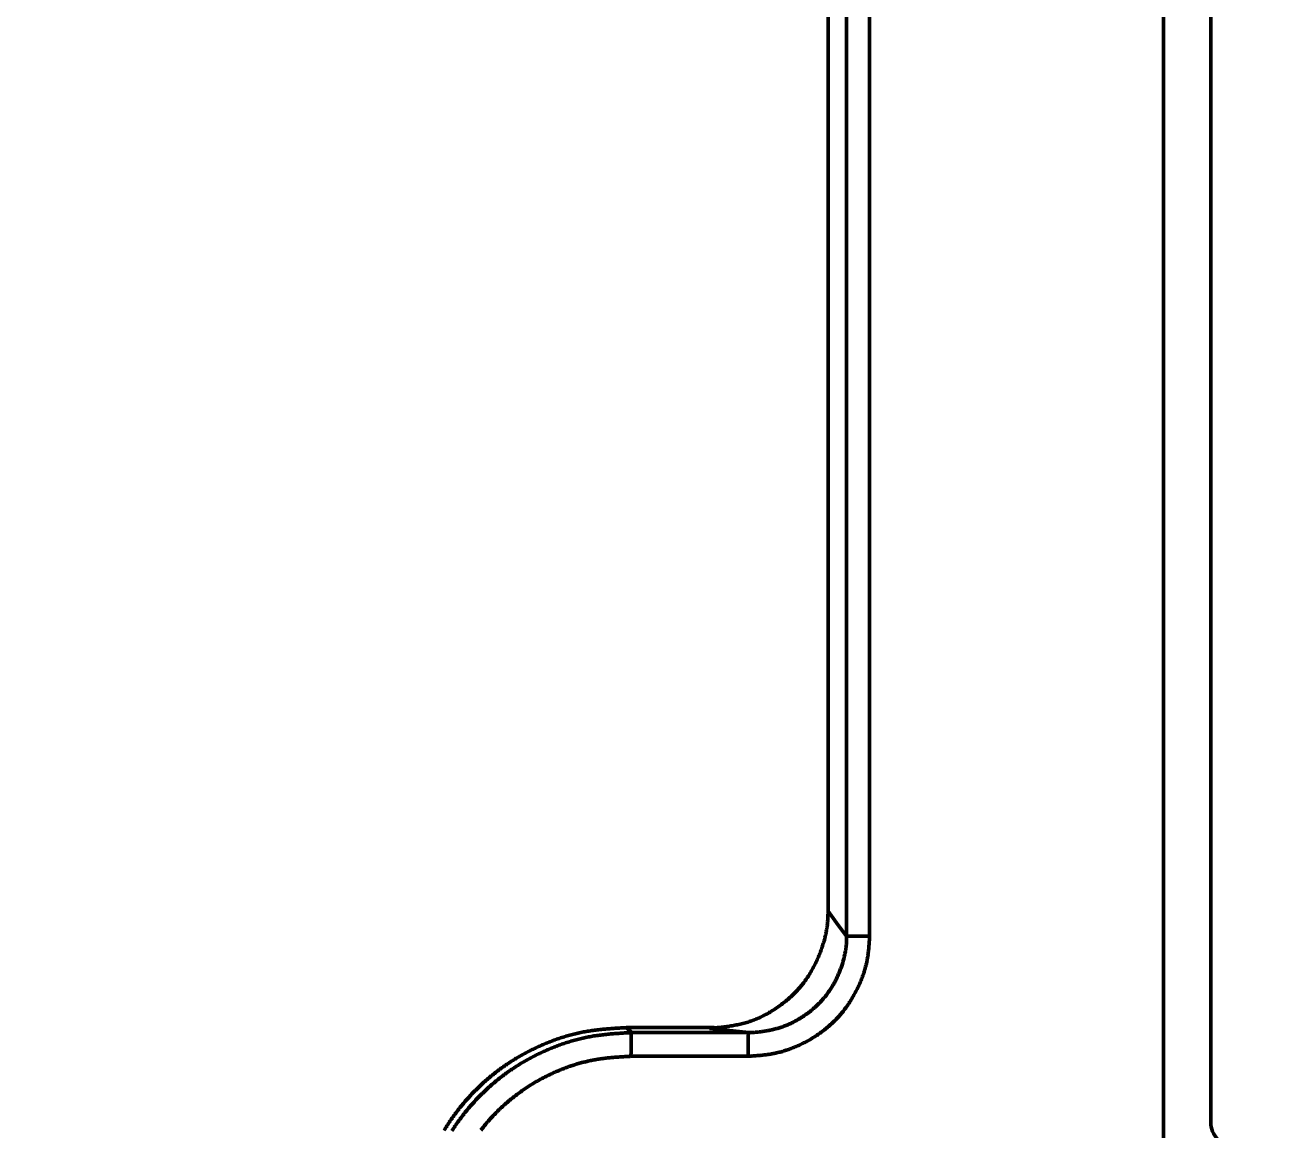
# Model space of a CAD drawing. Header units: millimetres. Extents: x -6033 to 120673, y -4970 to 90533.
# Drawn here: x 87204.56 to 87231.14, y 68462.08 to 68485.41 of the extents above; entities that cross this region are included whole.
import ezdxf
from ezdxf.enums import TextEntityAlignment as Align

# ---------------------------------------------------------------- set-up
doc = ezdxf.new("R2010")
doc.units = ezdxf.units.MM
doc.layers.get('DefPoints').update_dxf_attribs({"color": 250})
for name, color, linetype, lineweight in [('_ACM-A-ANNO-DIMS-c', 2, 'Continuous', 18), ('I-AR$0$I-SCOPE', 252, 'Continuous', 35), ('I-PLAN$0$_ACM-A-WALL-HACH', 251, 'Continuous', 9)]:
    doc.layers.add(name, color=color, linetype=linetype, lineweight=lineweight)
for name, color, linetype in [('I-CEILING$0$I-RCP-AIR', 64, 'Continuous'), ('I-CEILING$0$RC-Hatch【天花填充】', 251, 'Continuous'), ('I-FLOOR$0$I-FC-HATCH', 8, 'Continuous'), ('地坪', 7, 'Continuous'), ('天花', 7, 'Continuous')]:
    doc.layers.add(name, color=color, linetype=linetype)
doc.styles.add('_ACM-G-NOTES', font='arial.ttf')
doc.styles.add('I-CEILING$0$黑体', font='simhei.ttf', dxfattribs={"height": 600})
doc.dimstyles.new('_ACM-DIM-A_50', dxfattribs={"dimscale": 50, "dimtxt": 2.5, "dimasz": 1, "dimexe": 1.5, "dimexo": 1, "dimgap": 1, "dimtad": 1, "dimdec": 0, "dimrnd": 5, "dimzin": 1, "dimdsep": 46, "dimtxsty": '_ACM-G-NOTES', "dimblk": 'ARCHTICK', "dimcen": 2.5, "dimclrd": 256, "dimclre": 256, "dimclrt": 256, "dimadec": 3, "dimazin": 0, "dimtfac": 1, "dimtdec": 0, "dimtix": 1, "dimtmove": 0, "dimatfit": 3, "dimldrblk": 'DOTSMALL', "dimfxl": 5, "dimfxlon": 1, "dimlwd": 18, "dimlwe": 18, "dimarcsym": 0})

# ---------------------------------------------------------------- blocks, each defined once
blk = doc.blocks.new('I-AR')
at = {"layer": 'I-AR$0$I-SCOPE'}
h = blk.add_hatch(dxfattribs=at)
h.set_pattern_fill('ANSI31', color=256, scale=200)
h.paths.add_polyline_path([(63300, 72640), (66630, 72640), (66630, 70889.383), (90600, 70890), (90600, 66390), (96650, 66390), (96650, 24876.398), (18340, 24876.398), (18340, 66390), (48090, 66390), (48090, 72640), (51400, 72640), (51400, 72649.887), (52869.5, 72649.887), (52869.5, 72640), (55240, 72640), (55240, 72790), (59460, 72790), (59460, 72640), (61830.5, 72640), (61830.5, 72649.887), (63300, 72649.887)], flags=16)
h.paths.add_polyline_path([(7330, 0), (7330, -1770), (11180, -1770), (11180, 0), (18450, 0), (18450, 2900), (27550, 2900), (27550, 18090), (37037.331, 18090), (37037.331, 17350), (96200, 17350), (96200, 18120), (114640, 18120), (114640, 84500), (0, 84500), (0, 0)])
blk = doc.blocks.new('I-PLAN')
at = {"layer": 'I-PLAN$0$_ACM-A-WALL-HACH'}
h = blk.add_hatch(dxfattribs=at)
h.set_pattern_fill('ANSI31', color=256, scale=10, angle=45)
h.paths.add_polyline_path([(88260, 70790), (88260, 70890), (88030, 70890), (88030, 70790), (88230, 70790)], flags=17)
h.paths.add_polyline_path([(79671.546, 69390), (78155, 69390), (78155, 68990), (77955, 68990), (77955, 69590), (79671.546, 69590)], flags=17)
h.paths.add_polyline_path([(80271.546, 69390), (80271.546, 69590), (80780, 69590), (80780, 68990), (80580, 68990), (80580, 69390)], flags=17)
h.paths.add_polyline_path([(74580, 69590), (73930, 69590), (73930, 69390), (74580, 69390)])
h.paths.add_polyline_path([(68780, 69590), (69430, 69590), (69430, 69390), (68780, 69390)])
h.paths.add_polyline_path([(87280, 66490), (87480, 66490), (87480, 66390), (87280, 66390)])
h.paths.add_polyline_path([(82180, 68990), (82180, 69390), (84230, 69390), (84230, 66490), (84430, 66490), (84430, 69390), (85280, 69390), (85280, 69590), (81980, 69590), (81980, 68990)])
h.paths.add_polyline_path([(87480, 67390), (87480, 69390), (88280, 69390), (88280, 69590), (88080, 69590), (86480, 69590), (86480, 69390), (87280, 69390), (87280, 67390)], flags=17)
h.paths.add_polyline_path([(72130, 68170), (72130, 66490), (72330, 66490), (72330, 67870), (73130, 67870), (73130, 68070), (72330, 68070), (72330, 68170)])
h.paths.add_polyline_path([(71230, 68170), (71230, 66390), (71030, 66390), (71030, 67870), (70230, 67870), (70230, 68070), (71030, 68070), (71030, 68170)])
h.paths.add_polyline_path([(72130, 69070), (72330, 69070), (72330, 69390), (73030, 69390), (73030, 69590), (72130, 69590)])
h.paths.add_polyline_path([(71230, 69070), (71030, 69070), (71030, 69390), (70330, 69390), (70330, 69590), (71230, 69590)])
h.paths.add_polyline_path([(67800, 69490), (67830, 69490), (67830, 69590), (67800, 69590)], flags=17)
h.paths.add_polyline_path([(76755, 69590), (75180, 69590), (75180, 69390), (75330, 69390), (75330, 66390), (75530, 66390), (75530, 69390), (76555, 69390), (76555, 68990), (76755, 68990)])
h.paths.add_polyline_path([(68180, 69590), (68180, 69390), (68030, 69390), (68030, 66520), (67780, 66520), (67780, 66390), (67400, 66390), (67400, 66720), (67830, 66720), (67830, 69590)])
edge = h.paths.add_edge_path()
edge.add_line((89860, 70890), (88860, 70890))
edge.add_line((75530, 66520), (84230, 66520))
edge.add_line((75530, 66720), (84230, 66720))
blk = doc.blocks.new('I-CEILING$0$RPK-22-40FSNQS')
at = {"color": 0, "lineweight": 50}
for p, q in [((-8.5, -50.4), (-320.982394, -50.4)), ((-370.414504, -51.398138), (370.414516, -51.398138)), ((-51.96441, -57.603182), (-12.43397, -57.603182)), ((-12.43397, -58.09299), (-12.43397, -57.603182)), ((-12.433956, -58.09299), (-51.96441, -58.09299)), ((-12.666368, -58.26381), (-12.43397, -58.09299)), ((-12.962156, -58.481218), (-12.666368, -58.26381)), ((-48.000016, -58.481218), (-12.962156, -58.481218)), ((-10.395104, -60.161056), (-10.444084, -60.62405)), ((-10.395104, -62.633896), (-10.395104, -60.160996)), ((-9.895184, -60.169632), (-9.895184, -62.642468)), ((-10.444084, -60.62405), (-10.482544, -60.987824)), ((-10.500008, -62.738826), (-10.500008, -60.88532)), ((-10.500008, -62.738826), (-10.395104, -62.633896))]:
    blk.add_line(p, q, dxfattribs=at)
for points in [[(-12.43397, -57.603182), (-12.411418, -57.60451), (-12.38886, -57.60585), (-12.36629, -57.607216), (-12.343704, -57.608622), (-12.321094, -57.610082), (-12.298456, -57.611608), (-12.275782, -57.613212), (-12.253068, -57.61491), (-12.23031, -57.616712), (-12.207498, -57.618634), (-12.18463, -57.620688), (-12.161698, -57.622888), (-12.138696, -57.625246), (-12.11562, -57.627776), (-12.092464, -57.63049), (-12.06922, -57.633404), (-12.045886, -57.636528), (-12.022452, -57.639878), (-11.998916, -57.643464), (-11.97527, -57.647302), (-11.951508, -57.651406), (-11.927626, -57.655786), (-11.903618, -57.660458), (-11.879476, -57.665432), (-11.855198, -57.670726), (-11.830774, -57.676348), (-11.806202, -57.682314), (-11.781474, -57.688638), (-11.756584, -57.695332), (-11.731528, -57.702408), (-11.706304, -57.70988), (-11.68092, -57.71774), (-11.655394, -57.725986), (-11.629738, -57.73461), (-11.60397, -57.743608), (-11.578102, -57.752974), (-11.55215, -57.7627), (-11.526128, -57.772782), (-11.500052, -57.783212), (-11.473936, -57.793988), (-11.447796, -57.8051), (-11.421644, -57.816544), (-11.395496, -57.828316), (-11.369368, -57.840406), (-11.343274, -57.852812), (-11.317228, -57.865526), (-11.291246, -57.878542), (-11.265342, -57.891854), (-11.23953, -57.905458), (-11.213826, -57.919348), (-11.188246, -57.933516), (-11.1628, -57.947958), (-11.137508, -57.962666), (-11.112382, -57.977636), (-11.087438, -57.992862), (-11.06269, -58.008338), (-11.038152, -58.024058), (-11.01384, -58.040014), (-10.989768, -58.056204), (-10.965952, -58.07262), (-10.942402, -58.089258), (-10.91912, -58.106118), (-10.896106, -58.1232), (-10.873354, -58.140506), (-10.850866, -58.158036), (-10.828638, -58.175794), (-10.80667, -58.193778), (-10.784958, -58.21199), (-10.7635, -58.230432), (-10.742296, -58.249104), (-10.721344, -58.26801), (-10.700642, -58.287146), (-10.680188, -58.306518), (-10.65998, -58.326126), (-10.640014, -58.345968), (-10.620292, -58.36605), (-10.60081, -58.38637), (-10.581568, -58.406928), (-10.56256, -58.427728), (-10.54379, -58.448772), (-10.525252, -58.470058), (-10.506944, -58.491588), (-10.488866, -58.513364), (-10.471016, -58.535386), (-10.453392, -58.557656), (-10.435992, -58.580176), (-10.418814, -58.602944), (-10.401856, -58.625966), (-10.385116, -58.649238), (-10.368594, -58.672766), (-10.352288, -58.696544), (-10.336202, -58.720566), (-10.320342, -58.744816), (-10.304714, -58.769282), (-10.289324, -58.793954), (-10.274178, -58.818816), (-10.259282, -58.843856), (-10.244642, -58.869062), (-10.230262, -58.894422), (-10.21615, -58.919922), (-10.20231, -58.94555), (-10.18875, -58.971292), (-10.175474, -58.997138), (-10.16249, -59.023072), (-10.1498, -59.049084), (-10.137412, -59.075162), (-10.125334, -59.10129), (-10.113568, -59.127456), (-10.102122, -59.15365), (-10.091002, -59.179856), (-10.080212, -59.206064), (-10.06976, -59.23226), (-10.05965, -59.258432), (-10.049888, -59.284568), (-10.040482, -59.310652), (-10.031436, -59.336674), (-10.022756, -59.362622), (-10.014448, -59.38848), (-10.006518, -59.41424), (-9.99897, -59.439884), (-9.99181, -59.465406), (-9.985026, -59.490808), (-9.978606, -59.51609), (-9.972534, -59.54126), (-9.966802, -59.56632), (-9.961394, -59.591276), (-9.956296, -59.61613), (-9.951498, -59.640888), (-9.946984, -59.665554), (-9.942744, -59.69013), (-9.938764, -59.714624), (-9.935028, -59.739038), (-9.931528, -59.763376), (-9.928248, -59.787644), (-9.925176, -59.811842), (-9.922298, -59.83598), (-9.919602, -59.860058), (-9.917074, -59.88408), (-9.914704, -59.908054), (-9.912474, -59.93198), (-9.910376, -59.955864), (-9.908394, -59.979712), (-9.906514, -60.003526), (-9.904728, -60.02731), (-9.903018, -60.051068), (-9.901374, -60.074806), (-9.89978, -60.098526), (-9.898226, -60.122236), (-9.896698, -60.145936), (-9.895184, -60.169632)], [(-10.395104, -60.160996), (-10.395174, -60.147418), (-10.39539, -60.133182), (-10.395756, -60.118312), (-10.396276, -60.102834), (-10.396954, -60.086774), (-10.397794, -60.070158), (-10.3988, -60.05301), (-10.399978, -60.035358), (-10.401332, -60.017226), (-10.402866, -59.99864), (-10.404584, -59.979624), (-10.40649, -59.960208), (-10.40859, -59.940414), (-10.410888, -59.920268), (-10.413388, -59.899798), (-10.416092, -59.879026), (-10.41901, -59.857982), (-10.42214, -59.836688), (-10.425492, -59.81517), (-10.429066, -59.793456), (-10.432868, -59.77157), (-10.436904, -59.749538), (-10.441176, -59.727384), (-10.44569, -59.705136), (-10.45045, -59.68282), (-10.45546, -59.66046), (-10.460724, -59.638082), (-10.466248, -59.615712), (-10.472034, -59.593374), (-10.478088, -59.571096), (-10.484412, -59.5489), (-10.491006, -59.52679), (-10.497868, -59.50477), (-10.504994, -59.48284), (-10.51238, -59.461004), (-10.520028, -59.439264), (-10.52793, -59.417624), (-10.536088, -59.396082), (-10.544496, -59.374644), (-10.553154, -59.35331), (-10.562058, -59.332084), (-10.571206, -59.310968), (-10.580594, -59.289962), (-10.590222, -59.26907), (-10.600086, -59.248294), (-10.610184, -59.227638), (-10.620512, -59.2071), (-10.63107, -59.186686), (-10.641852, -59.166398), (-10.652858, -59.146236), (-10.664084, -59.126202), (-10.67553, -59.106302), (-10.68719, -59.086536), (-10.699064, -59.066904), (-10.711148, -59.047412), (-10.72344, -59.02806), (-10.735938, -59.00885), (-10.748638, -58.989786), (-10.761538, -58.97087), (-10.774636, -58.952102), (-10.78793, -58.933486), (-10.801416, -58.915026), (-10.815098, -58.89672), (-10.82897, -58.878572), (-10.843036, -58.860584), (-10.85729, -58.842758), (-10.871736, -58.825096), (-10.88637, -58.8076), (-10.901192, -58.790274), (-10.9162, -58.773116), (-10.931396, -58.756132), (-10.946776, -58.739322), (-10.96234, -58.722688), (-10.978088, -58.706232), (-10.994018, -58.689958), (-11.01013, -58.673866), (-11.026424, -58.657958), (-11.042896, -58.642238), (-11.059548, -58.626706), (-11.076378, -58.611364), (-11.093384, -58.596216), (-11.110568, -58.581264), (-11.127928, -58.566508), (-11.14546, -58.55195), (-11.163168, -58.537594), (-11.181046, -58.523442), (-11.199098, -58.509494), (-11.21732, -58.495754), (-11.235712, -58.482222), (-11.254274, -58.468902), (-11.273004, -58.455796), (-11.291896, -58.442904), (-11.310948, -58.430226), (-11.330156, -58.417764), (-11.349514, -58.40552), (-11.369016, -58.39349), (-11.388662, -58.38168), (-11.408444, -58.370088), (-11.428358, -58.358714), (-11.4484, -58.347562), (-11.468566, -58.33663), (-11.488852, -58.325918), (-11.509252, -58.315428), (-11.529764, -58.305162), (-11.55038, -58.29512), (-11.571098, -58.2853), (-11.591912, -58.275708), (-11.612818, -58.266338), (-11.633814, -58.257198), (-11.654892, -58.248282), (-11.67605, -58.239596), (-11.697282, -58.231136), (-11.718584, -58.222908), (-11.739952, -58.214908), (-11.761382, -58.20714), (-11.782868, -58.199602), (-11.804406, -58.192296), (-11.825992, -58.185224), (-11.847622, -58.178386), (-11.86929, -58.17178), (-11.89099, -58.165412), (-11.912702, -58.159278), (-11.934404, -58.153386), (-11.956072, -58.147734), (-11.977684, -58.142328), (-11.999218, -58.137166), (-12.02065, -58.132254), (-12.04196, -58.127592), (-12.063124, -58.123182), (-12.08412, -58.119028), (-12.104924, -58.115132), (-12.125514, -58.111494), (-12.14587, -58.108118), (-12.165966, -58.105008), (-12.18578, -58.102164), (-12.20529, -58.099588), (-12.224474, -58.097282), (-12.24331, -58.09525), (-12.261774, -58.093494), (-12.279844, -58.092014), (-12.297498, -58.090814), (-12.314712, -58.089898), (-12.331464, -58.089264), (-12.347732, -58.088918), (-12.363494, -58.08886), (-12.378726, -58.089094), (-12.393406, -58.08962), (-12.407512, -58.090444), (-12.42102, -58.091564), (-12.43391, -58.092984), (-12.433922, -58.092984), (-12.433924, -58.092986), (-12.433938, -58.092986), (-12.43394, -58.092988), (-12.433954, -58.092988), (-12.433956, -58.09299)], [(-10.482544, -60.987824), (-10.485294, -60.959142), (-10.48806, -60.930462), (-10.490852, -60.90179), (-10.493684, -60.873128), (-10.496572, -60.84448), (-10.499528, -60.815852), (-10.502566, -60.787242), (-10.5057, -60.758658), (-10.508942, -60.730104), (-10.512306, -60.70158), (-10.515808, -60.673092), (-10.51946, -60.644642), (-10.523274, -60.616236), (-10.527266, -60.587874), (-10.53145, -60.559564), (-10.535838, -60.531306), (-10.540444, -60.503104), (-10.545282, -60.474964), (-10.550364, -60.446886), (-10.555708, -60.418876), (-10.561322, -60.390936), (-10.567224, -60.363072), (-10.573426, -60.335284), (-10.579942, -60.30758), (-10.586784, -60.279958), (-10.593968, -60.252428), (-10.601506, -60.224988), (-10.609412, -60.197644), (-10.6177, -60.170398), (-10.626384, -60.143256), (-10.635474, -60.11622), (-10.644964, -60.089296), (-10.65485, -60.062484), (-10.665122, -60.035792), (-10.675772, -60.00922), (-10.686794, -59.982776), (-10.69818, -59.956462), (-10.709924, -59.930284), (-10.722016, -59.904242), (-10.734448, -59.878344), (-10.747216, -59.852594), (-10.76031, -59.826992), (-10.773722, -59.801546), (-10.787448, -59.776258), (-10.801476, -59.751134), (-10.8158, -59.726176), (-10.830414, -59.701388), (-10.84531, -59.676776), (-10.860478, -59.652342), (-10.875914, -59.62809), (-10.89161, -59.604026), (-10.907556, -59.580154), (-10.923746, -59.556476), (-10.940172, -59.532998), (-10.956826, -59.509722), (-10.973704, -59.486652), (-10.990794, -59.463796), (-11.00809, -59.441152), (-11.025586, -59.41873), (-11.043274, -59.39653), (-11.061146, -59.374556), (-11.079208, -59.352812), (-11.09746, -59.331296), (-11.115908, -59.310012), (-11.134554, -59.288962), (-11.153404, -59.268144), (-11.172462, -59.24756), (-11.19173, -59.227214), (-11.211214, -59.207104), (-11.230914, -59.187234), (-11.25084, -59.167602), (-11.27099, -59.148212), (-11.291372, -59.129066), (-11.311988, -59.110162), (-11.332842, -59.091504), (-11.353938, -59.073094), (-11.37528, -59.05493), (-11.396872, -59.037014), (-11.418718, -59.01935), (-11.44082, -59.001936), (-11.463184, -58.984776), (-11.485814, -58.967868), (-11.508714, -58.951218), (-11.531886, -58.934822), (-11.555334, -58.918686), (-11.579064, -58.902808), (-11.60308, -58.887192), (-11.627384, -58.871836), (-11.651978, -58.856744), (-11.676872, -58.841916), (-11.702058, -58.827354), (-11.727522, -58.81306), (-11.753234, -58.799038), (-11.77917, -58.785292), (-11.805306, -58.771824), (-11.831614, -58.758636), (-11.858072, -58.745734), (-11.884652, -58.73312), (-11.911328, -58.720798), (-11.938078, -58.708768), (-11.964876, -58.697038), (-11.991694, -58.685606), (-12.018508, -58.67448), (-12.045294, -58.663662), (-12.072024, -58.653152), (-12.098676, -58.642956), (-12.125222, -58.633078), (-12.151636, -58.62352), (-12.177896, -58.614284), (-12.203976, -58.605374), (-12.229848, -58.596794), (-12.255488, -58.588548), (-12.280872, -58.580636), (-12.305972, -58.573066), (-12.330766, -58.565836), (-12.355226, -58.558952), (-12.379328, -58.552416), (-12.403046, -58.546234), (-12.426354, -58.540406), (-12.449228, -58.534936), (-12.470112, -58.530168), (-12.490612, -58.525704), (-12.510738, -58.52153), (-12.530508, -58.51764), (-12.54993, -58.51402), (-12.569022, -58.510662), (-12.587794, -58.507554), (-12.606262, -58.504686), (-12.624438, -58.502046), (-12.642334, -58.499628), (-12.659964, -58.497418), (-12.677344, -58.495406), (-12.694482, -58.493582), (-12.711396, -58.491936), (-12.728098, -58.490458), (-12.7446, -58.489134), (-12.760916, -58.487958), (-12.77706, -58.486918), (-12.793046, -58.486002), (-12.808884, -58.485202), (-12.82459, -58.484506), (-12.840176, -58.483904), (-12.855656, -58.483386), (-12.871042, -58.48294), (-12.88635, -58.482558), (-12.90159, -58.482226), (-12.916778, -58.481938), (-12.931926, -58.48168), (-12.947048, -58.481444), (-12.962156, -58.481218)], [(-10.395104, -60.161056), (-10.39476, -60.161116), (-10.394418, -60.161178), (-10.39373, -60.161298), (-10.393386, -60.161358), (-10.39304, -60.161418), (-10.392694, -60.161478), (-10.392346, -60.161538), (-10.391996, -60.161598), (-10.391646, -60.161658), (-10.391294, -60.161716), (-10.39094, -60.161774), (-10.390582, -60.161834), (-10.390224, -60.16189), (-10.389862, -60.161948), (-10.3895, -60.162006), (-10.389132, -60.162062), (-10.388762, -60.162118), (-10.38839, -60.162172), (-10.388014, -60.162226), (-10.387634, -60.16228), (-10.387252, -60.162334), (-10.386864, -60.162386), (-10.386474, -60.162438), (-10.386078, -60.16249), (-10.385678, -60.16254), (-10.385274, -60.16259), (-10.384864, -60.162638), (-10.38445, -60.162686), (-10.384032, -60.162732), (-10.383284, -60.162812), (-10.382518, -60.162888), (-10.381738, -60.162964), (-10.380942, -60.163034), (-10.380128, -60.163104), (-10.3793, -60.16317), (-10.378454, -60.163234), (-10.377594, -60.163296), (-10.376716, -60.163356), (-10.375822, -60.163416), (-10.374912, -60.163472), (-10.373988, -60.163526), (-10.373046, -60.16358), (-10.372088, -60.16363), (-10.371114, -60.163682), (-10.370124, -60.16373), (-10.369118, -60.163778), (-10.368096, -60.163824), (-10.36706, -60.16387), (-10.366006, -60.163916), (-10.364936, -60.16396), (-10.36385, -60.164004), (-10.362748, -60.164048), (-10.36163, -60.164092), (-10.360496, -60.164134), (-10.359346, -60.164176), (-10.35818, -60.16422), (-10.356998, -60.164262), (-10.3558, -60.164306), (-10.354586, -60.16435), (-10.353288, -60.164396), (-10.35197, -60.164442), (-10.350634, -60.16449), (-10.349282, -60.164538), (-10.34791, -60.164586), (-10.346522, -60.164634), (-10.345116, -60.164684), (-10.343692, -60.164732), (-10.34225, -60.164782), (-10.340792, -60.164832), (-10.339314, -60.164882), (-10.33782, -60.164932), (-10.336306, -60.164982), (-10.334776, -60.165032), (-10.333228, -60.165084), (-10.331662, -60.165134), (-10.330078, -60.165184), (-10.328476, -60.165236), (-10.326858, -60.165286), (-10.32522, -60.165336), (-10.323566, -60.165386), (-10.321892, -60.165436), (-10.320202, -60.165488), (-10.318494, -60.165538), (-10.316768, -60.165586), (-10.315024, -60.165636), (-10.313264, -60.165686), (-10.311484, -60.165734), (-10.309686, -60.165784), (-10.307872, -60.165832), (-10.30604, -60.16588), (-10.304188, -60.165928), (-10.302322, -60.165974), (-10.300436, -60.166022), (-10.298534, -60.166068), (-10.296614, -60.166114), (-10.294676, -60.16616), (-10.292724, -60.166204), (-10.290752, -60.16625), (-10.288764, -60.166294), (-10.28676, -60.166338), (-10.28474, -60.166382), (-10.282702, -60.166426), (-10.280648, -60.16647), (-10.278578, -60.166514), (-10.276492, -60.166556), (-10.27439, -60.166598), (-10.272272, -60.16664), (-10.270138, -60.166682), (-10.267988, -60.166724), (-10.265822, -60.166766), (-10.263642, -60.166808), (-10.261446, -60.166848), (-10.259234, -60.166888), (-10.257006, -60.16693), (-10.254764, -60.16697), (-10.252506, -60.16701), (-10.250234, -60.16705), (-10.247946, -60.167088), (-10.245644, -60.167128), (-10.243328, -60.167168), (-10.240996, -60.167206), (-10.238652, -60.167246), (-10.236292, -60.167284), (-10.233918, -60.167322), (-10.23153, -60.16736), (-10.229128, -60.167398), (-10.226712, -60.167436), (-10.224282, -60.167472), (-10.221838, -60.16751), (-10.219382, -60.167546), (-10.21691, -60.167584), (-10.214426, -60.16762), (-10.21193, -60.167656), (-10.20942, -60.167692), (-10.206896, -60.167728), (-10.20436, -60.167762), (-10.20181, -60.167798), (-10.199248, -60.167832), (-10.196672, -60.167866), (-10.194084, -60.167902), (-10.191484, -60.167934), (-10.188872, -60.167968), (-10.186248, -60.168002), (-10.18361, -60.168034), (-10.18096, -60.168066), (-10.1783, -60.1681), (-10.175626, -60.16813), (-10.172942, -60.168162), (-10.170244, -60.168194), (-10.167536, -60.168224), (-10.164816, -60.168254), (-10.162086, -60.168284), (-10.159344, -60.168314), (-10.15659, -60.168344), (-10.153826, -60.168374), (-10.15105, -60.168402), (-10.148264, -60.16843), (-10.145468, -60.168458), (-10.14266, -60.168486), (-10.139844, -60.168514), (-10.137016, -60.16854), (-10.134178, -60.168568), (-10.13133, -60.168594), (-10.128472, -60.16862), (-10.125606, -60.168646), (-10.122728, -60.168672), (-10.119842, -60.168696), (-10.116946, -60.168722), (-10.11404, -60.168746), (-10.111126, -60.16877), (-10.108202, -60.168794), (-10.10527, -60.168818), (-10.102328, -60.168842), (-10.099378, -60.168864), (-10.09642, -60.168888), (-10.093454, -60.16891), (-10.090478, -60.168932), (-10.087494, -60.168954), (-10.084504, -60.168976), (-10.081504, -60.168998), (-10.078496, -60.169018), (-10.075482, -60.16904), (-10.07246, -60.16906), (-10.06943, -60.16908), (-10.066392, -60.1691), (-10.063348, -60.16912), (-10.060298, -60.169138), (-10.05724, -60.169158), (-10.054174, -60.169176), (-10.051102, -60.169194), (-10.048024, -60.169212), (-10.04494, -60.16923), (-10.04185, -60.169248), (-10.038752, -60.169264), (-10.03565, -60.16928), (-10.032542, -60.169296), (-10.029428, -60.169312), (-10.026308, -60.169328), (-10.023182, -60.169342), (-10.020052, -60.169356), (-10.016916, -60.169372), (-10.013774, -60.169384), (-10.010628, -60.169398), (-10.007476, -60.16941), (-10.004322, -60.169422), (-10.001162, -60.169434), (-9.997996, -60.169446), (-9.994828, -60.169458), (-9.991654, -60.169468), (-9.988476, -60.169478), (-9.985296, -60.169488), (-9.98211, -60.169496), (-9.978922, -60.169504), (-9.97573, -60.169514), (-9.972534, -60.16952), (-9.969336, -60.169528), (-9.966134, -60.169536), (-9.96293, -60.169542), (-9.959722, -60.169548), (-9.956512, -60.169554), (-9.9533, -60.16956), (-9.950084, -60.169566), (-9.946866, -60.169572), (-9.943646, -60.169576), (-9.940426, -60.169582), (-9.937202, -60.169586), (-9.93075, -60.169594), (-9.927522, -60.169598), (-9.924292, -60.169602), (-9.917828, -60.16961), (-9.914596, -60.169612), (-9.911362, -60.169616), (-9.908126, -60.16962), (-9.904892, -60.169622), (-9.901656, -60.169626), (-9.89842, -60.169628), (-9.895184, -60.169632)], [(-8.322208, -66.4231), (-8.34695, -66.407184), (-8.371584, -66.391106), (-8.396112, -66.374862), (-8.420534, -66.358454), (-8.444846, -66.341884), (-8.469048, -66.32515), (-8.49314, -66.308254), (-8.51712, -66.291198), (-8.540988, -66.273982), (-8.564744, -66.256608), (-8.588384, -66.239076), (-8.61191, -66.221386), (-8.635318, -66.20354), (-8.65861, -66.18554), (-8.681786, -66.167386), (-8.70484, -66.14908), (-8.727776, -66.130622), (-8.750592, -66.112012), (-8.773284, -66.093252), (-8.795856, -66.074342), (-8.818302, -66.055284), (-8.840624, -66.03608), (-8.862822, -66.016728), (-8.884894, -65.997232), (-8.906836, -65.977592), (-8.928652, -65.957808), (-8.950338, -65.937882), (-8.971894, -65.917814), (-8.99332, -65.897606), (-9.014612, -65.877258), (-9.035774, -65.856772), (-9.0568, -65.836148), (-9.077692, -65.815388), (-9.098448, -65.79449), (-9.119068, -65.77346), (-9.139548, -65.752294), (-9.159892, -65.730996), (-9.180096, -65.709566), (-9.200158, -65.688006), (-9.22008, -65.666314), (-9.23986, -65.644494), (-9.259496, -65.622544), (-9.278986, -65.600468), (-9.298334, -65.578266), (-9.317534, -65.555938), (-9.336586, -65.533486), (-9.35549, -65.51091), (-9.374246, -65.48821), (-9.392852, -65.46539), (-9.411306, -65.442448), (-9.429608, -65.419388), (-9.447758, -65.396206), (-9.465754, -65.372908), (-9.483594, -65.349494), (-9.50128, -65.325962), (-9.518808, -65.302316), (-9.536178, -65.278556), (-9.55339, -65.254682), (-9.570442, -65.230694), (-9.587334, -65.206596), (-9.604064, -65.182388), (-9.620632, -65.15807), (-9.637036, -65.133644), (-9.653276, -65.10911), (-9.669352, -65.08447), (-9.685264, -65.059722), (-9.70101, -65.034872), (-9.716592, -65.009918), (-9.73201, -64.984862), (-9.747262, -64.959706), (-9.762352, -64.934448), (-9.777276, -64.909092), (-9.792036, -64.88364), (-9.80663, -64.85809), (-9.821062, -64.832444), (-9.835328, -64.806704), (-9.84943, -64.780872), (-9.863366, -64.754948), (-9.877138, -64.728932), (-9.890746, -64.702828), (-9.90419, -64.676634), (-9.91747, -64.650354), (-9.930584, -64.623986), (-9.943534, -64.597534), (-9.956318, -64.570996), (-9.968938, -64.544376), (-9.981394, -64.517676), (-9.993686, -64.490894), (-10.005814, -64.464032), (-10.017776, -64.437092), (-10.029574, -64.410074), (-10.041206, -64.38298), (-10.052674, -64.35581), (-10.063978, -64.328568), (-10.075114, -64.301252), (-10.08608, -64.273866), (-10.096874, -64.246408), (-10.107492, -64.218882), (-10.117934, -64.191286), (-10.128196, -64.163626), (-10.138274, -64.135898), (-10.148168, -64.108106), (-10.157874, -64.080252), (-10.16739, -64.052336), (-10.176714, -64.024358), (-10.18584, -63.996322), (-10.19477, -63.968226), (-10.2035, -63.940074), (-10.212026, -63.911866), (-10.220346, -63.883604), (-10.22846, -63.855288), (-10.23636, -63.826918), (-10.24405, -63.798498), (-10.251522, -63.77003), (-10.258778, -63.74151), (-10.26581, -63.712946), (-10.27262, -63.684334), (-10.279206, -63.655676), (-10.28556, -63.626976), (-10.291686, -63.598232), (-10.297576, -63.569446), (-10.30323, -63.540622), (-10.308646, -63.511758), (-10.313822, -63.482854), (-10.318766, -63.453916), (-10.323484, -63.424942), (-10.327984, -63.395934), (-10.332276, -63.366894), (-10.336366, -63.33782), (-10.340262, -63.308718), (-10.343974, -63.279586), (-10.347508, -63.250426), (-10.350874, -63.22124), (-10.35408, -63.192028), (-10.357132, -63.162794), (-10.360038, -63.133534), (-10.36281, -63.104256), (-10.365452, -63.074956), (-10.367972, -63.045638), (-10.37038, -63.0163), (-10.372684, -62.986948), (-10.374892, -62.95758), (-10.37701, -62.928198), (-10.37905, -62.898804), (-10.381016, -62.869398), (-10.382916, -62.839982), (-10.384762, -62.810558), (-10.38656, -62.781126), (-10.388316, -62.751688), (-10.390042, -62.722244), (-10.391742, -62.692796), (-10.393426, -62.663348), (-10.395104, -62.633896)], [(-10.395104, -62.633896), (-10.39476, -62.633958), (-10.394418, -62.634018), (-10.394074, -62.634078), (-10.39373, -62.63414), (-10.393386, -62.6342), (-10.39304, -62.63426), (-10.392694, -62.63432), (-10.392346, -62.63438), (-10.391646, -62.6345), (-10.391294, -62.634558), (-10.39094, -62.634618), (-10.390582, -62.634676), (-10.390224, -62.634734), (-10.389862, -62.63479), (-10.3895, -62.634848), (-10.388764, -62.63496), (-10.38839, -62.635016), (-10.388014, -62.63507), (-10.387634, -62.635124), (-10.387252, -62.635178), (-10.386864, -62.63523), (-10.386474, -62.635282), (-10.386078, -62.635334), (-10.385678, -62.635384), (-10.385274, -62.635434), (-10.384864, -62.635482), (-10.38445, -62.63553), (-10.384032, -62.635576), (-10.383284, -62.635656), (-10.382518, -62.635732), (-10.381738, -62.635806), (-10.380942, -62.635878), (-10.380128, -62.635948), (-10.3793, -62.636014), (-10.378454, -62.636078), (-10.377594, -62.63614), (-10.376716, -62.6362), (-10.375822, -62.636258), (-10.374912, -62.636314), (-10.373988, -62.636368), (-10.373046, -62.636422), (-10.372088, -62.636472), (-10.371114, -62.636522), (-10.370124, -62.63657), (-10.369118, -62.636618), (-10.368098, -62.636666), (-10.36706, -62.63671), (-10.366006, -62.636756), (-10.364936, -62.6368), (-10.36385, -62.636844), (-10.362748, -62.636886), (-10.36163, -62.63693), (-10.360496, -62.636972), (-10.359346, -62.637014), (-10.35818, -62.637056), (-10.356998, -62.6371), (-10.3558, -62.637142), (-10.354586, -62.637186), (-10.353288, -62.637232), (-10.35197, -62.637278), (-10.350634, -62.637326), (-10.349282, -62.637374), (-10.34791, -62.637422), (-10.346522, -62.63747), (-10.345116, -62.637518), (-10.343692, -62.637568), (-10.34225, -62.637618), (-10.340792, -62.637668), (-10.339314, -62.637718), (-10.33782, -62.637768), (-10.336306, -62.637818), (-10.334776, -62.637868), (-10.333228, -62.637918), (-10.331662, -62.63797), (-10.330078, -62.63802), (-10.328476, -62.63807), (-10.326858, -62.638122), (-10.32522, -62.638172), (-10.323566, -62.638222), (-10.321892, -62.638272), (-10.320202, -62.638324), (-10.318494, -62.638374), (-10.316768, -62.638424), (-10.315024, -62.638472), (-10.313264, -62.638522), (-10.311484, -62.638572), (-10.309686, -62.63862), (-10.307872, -62.638668), (-10.30604, -62.638716), (-10.304188, -62.638764), (-10.302322, -62.638812), (-10.300436, -62.638858), (-10.298534, -62.638904), (-10.296614, -62.63895), (-10.294676, -62.638996), (-10.292724, -62.639042), (-10.290752, -62.639086), (-10.288764, -62.639132), (-10.28676, -62.639176), (-10.28474, -62.63922), (-10.282702, -62.639264), (-10.280648, -62.639306), (-10.278578, -62.63935), (-10.276492, -62.639392), (-10.27439, -62.639436), (-10.272272, -62.639478), (-10.270138, -62.63952), (-10.267988, -62.639562), (-10.265822, -62.639602), (-10.263642, -62.639644), (-10.261446, -62.639684), (-10.259234, -62.639726), (-10.257006, -62.639766), (-10.254764, -62.639806), (-10.252506, -62.639846), (-10.250234, -62.639886), (-10.247946, -62.639926), (-10.245644, -62.639964), (-10.243328, -62.640004), (-10.240996, -62.640042), (-10.238652, -62.640082), (-10.236292, -62.64012), (-10.233918, -62.640158), (-10.23153, -62.640196), (-10.229128, -62.640234), (-10.226712, -62.640272), (-10.224282, -62.640308), (-10.221838, -62.640346), (-10.219382, -62.640382), (-10.21691, -62.64042), (-10.214426, -62.640456), (-10.21193, -62.640492), (-10.20942, -62.640528), (-10.206896, -62.640562), (-10.20436, -62.640598), (-10.20181, -62.640634), (-10.199248, -62.640668), (-10.196672, -62.640702), (-10.194084, -62.640736), (-10.191484, -62.64077), (-10.188872, -62.640804), (-10.186248, -62.640838), (-10.18361, -62.64087), (-10.18096, -62.640902), (-10.1783, -62.640936), (-10.175626, -62.640968), (-10.172942, -62.640998), (-10.170244, -62.64103), (-10.167536, -62.641062), (-10.164816, -62.641092), (-10.162086, -62.641122), (-10.159344, -62.641152), (-10.15659, -62.641182), (-10.153826, -62.641212), (-10.15105, -62.64124), (-10.148264, -62.64127), (-10.145468, -62.641298), (-10.14266, -62.641326), (-10.139844, -62.641354), (-10.137016, -62.64138), (-10.134178, -62.641408), (-10.13133, -62.641434), (-10.128472, -62.641462), (-10.125606, -62.641488), (-10.122728, -62.641514), (-10.119842, -62.641538), (-10.116946, -62.641564), (-10.11404, -62.641588), (-10.111126, -62.641614), (-10.108202, -62.641638), (-10.10527, -62.641662), (-10.102328, -62.641684), (-10.099378, -62.641708), (-10.09642, -62.641732), (-10.093454, -62.641754), (-10.090478, -62.641776), (-10.087494, -62.641798), (-10.084504, -62.64182), (-10.081504, -62.641842), (-10.078496, -62.641862), (-10.075482, -62.641884), (-10.07246, -62.641904), (-10.06943, -62.641924), (-10.066392, -62.641944), (-10.063348, -62.641962), (-10.060298, -62.641982), (-10.05724, -62.642), (-10.054174, -62.642018), (-10.051102, -62.642036), (-10.048024, -62.642054), (-10.04494, -62.642072), (-10.04185, -62.642088), (-10.038752, -62.642106), (-10.03565, -62.642122), (-10.032542, -62.642138), (-10.029428, -62.642152), (-10.026308, -62.642168), (-10.023182, -62.642182), (-10.020052, -62.642196), (-10.016916, -62.64221), (-10.013774, -62.642224), (-10.010628, -62.642236), (-10.007476, -62.642248), (-10.004322, -62.64226), (-10.001162, -62.642272), (-9.997996, -62.642284), (-9.994828, -62.642294), (-9.991654, -62.642304), (-9.988476, -62.642314), (-9.985296, -62.642324), (-9.98211, -62.642332), (-9.978922, -62.64234), (-9.97573, -62.642348), (-9.972534, -62.642356), (-9.969336, -62.642364), (-9.966134, -62.64237), (-9.96293, -62.642378), (-9.959722, -62.642384), (-9.956512, -62.64239), (-9.9533, -62.642396), (-9.950084, -62.642402), (-9.946866, -62.642406), (-9.943646, -62.642412), (-9.940426, -62.642416), (-9.937202, -62.642422), (-9.93075, -62.64243), (-9.927522, -62.642434), (-9.924292, -62.642438), (-9.92106, -62.642442), (-9.917828, -62.642444), (-9.914596, -62.642448), (-9.911362, -62.642452), (-9.908126, -62.642456), (-9.904892, -62.642458), (-9.901656, -62.642462), (-9.89842, -62.642464), (-9.895184, -62.642468)], [(-9.895184, -62.642468), (-9.893696, -62.668648), (-9.8922, -62.694828), (-9.890688, -62.721006), (-9.889156, -62.74718), (-9.887596, -62.77335), (-9.886, -62.799512), (-9.88436, -62.82567), (-9.882672, -62.85182), (-9.880924, -62.87796), (-9.879114, -62.90409), (-9.877232, -62.930208), (-9.87527, -62.956314), (-9.873224, -62.982408), (-9.871084, -63.008486), (-9.868844, -63.034548), (-9.866496, -63.060594), (-9.864034, -63.086622), (-9.86145, -63.112632), (-9.858738, -63.13862), (-9.85589, -63.164588), (-9.8529, -63.190532), (-9.84976, -63.216454), (-9.84646, -63.24235), (-9.842998, -63.26822), (-9.839364, -63.294064), (-9.83555, -63.31988), (-9.831552, -63.345668), (-9.82736, -63.371424), (-9.822968, -63.39715), (-9.818368, -63.422842), (-9.813556, -63.4485), (-9.808532, -63.474124), (-9.803296, -63.499714), (-9.797854, -63.525264), (-9.792206, -63.550778), (-9.786356, -63.576252), (-9.780304, -63.601686), (-9.774054, -63.62708), (-9.767606, -63.652432), (-9.760966, -63.677738), (-9.754132, -63.703002), (-9.74711, -63.72822), (-9.7399, -63.753392), (-9.732506, -63.778514), (-9.724928, -63.80359), (-9.71717, -63.828616), (-9.709234, -63.85359), (-9.701122, -63.878512), (-9.692836, -63.903382), (-9.68438, -63.928198), (-9.675754, -63.952958), (-9.666962, -63.977664), (-9.658004, -64.002312), (-9.648884, -64.0269), (-9.639606, -64.05143), (-9.630168, -64.0759), (-9.620576, -64.100308), (-9.61083, -64.124654), (-9.600932, -64.148936), (-9.590888, -64.173152), (-9.580696, -64.197304), (-9.570356, -64.221388), (-9.559872, -64.245406), (-9.54924, -64.269354), (-9.538464, -64.293232), (-9.52754, -64.31704), (-9.516468, -64.340776), (-9.505252, -64.364438), (-9.493888, -64.388028), (-9.48238, -64.411542), (-9.470724, -64.434982), (-9.458922, -64.458344), (-9.446974, -64.481628), (-9.434878, -64.504832), (-9.422638, -64.527958), (-9.41025, -64.551004), (-9.397716, -64.573966), (-9.385036, -64.596846), (-9.37221, -64.619644), (-9.359238, -64.642356), (-9.34612, -64.664982), (-9.332854, -64.68752), (-9.319444, -64.709972), (-9.305886, -64.732334), (-9.292182, -64.754608), (-9.278334, -64.77679), (-9.264338, -64.798882), (-9.250196, -64.820878), (-9.235908, -64.842784), (-9.221472, -64.864592), (-9.206892, -64.886306), (-9.192166, -64.907924), (-9.177296, -64.929442), (-9.162282, -64.950864), (-9.147126, -64.972186), (-9.131826, -64.993408), (-9.116388, -65.01453), (-9.100808, -65.03555), (-9.085088, -65.056468), (-9.06923, -65.077282), (-9.053234, -65.097992), (-9.037102, -65.118598), (-9.020834, -65.139098), (-9.00443, -65.15949), (-8.987892, -65.179776), (-8.97122, -65.199954), (-8.954416, -65.220022), (-8.937482, -65.23998), (-8.920416, -65.259828), (-8.903218, -65.279564), (-8.885894, -65.299188), (-8.86844, -65.318698), (-8.850858, -65.338096), (-8.833152, -65.357378), (-8.815318, -65.376544), (-8.79736, -65.395594), (-8.779278, -65.414526), (-8.761072, -65.43334), (-8.742744, -65.452036), (-8.724296, -65.470612), (-8.705726, -65.489066), (-8.687036, -65.5074), (-8.668228, -65.52561), (-8.649302, -65.543698), (-8.630258, -65.561662), (-8.611096, -65.5795), (-8.59182, -65.597214), (-8.57243, -65.6148), (-8.552924, -65.632258), (-8.533306, -65.64959), (-8.513576, -65.66679), (-8.493734, -65.683862), (-8.473782, -65.700802), (-8.45372, -65.71761), (-8.433548, -65.734286), (-8.413268, -65.75083), (-8.392882, -65.767238), (-8.372388, -65.78351), (-8.351788, -65.799648), (-8.331084, -65.815648)], [(-8.3273, -66.59023), (-8.352452, -66.574974), (-8.3775, -66.559552), (-8.402448, -66.543966), (-8.427292, -66.528216), (-8.452032, -66.512302), (-8.476668, -66.496222), (-8.501196, -66.479978), (-8.525616, -66.463572), (-8.549928, -66.447), (-8.57413, -66.430266), (-8.598222, -66.41337), (-8.622202, -66.396314), (-8.64607, -66.379098), (-8.669824, -66.361722), (-8.693464, -66.34419), (-8.71699, -66.3265), (-8.740398, -66.308654), (-8.76369, -66.290654), (-8.786864, -66.2725), (-8.80992, -66.254192), (-8.832854, -66.235732), (-8.85567, -66.217122), (-8.878362, -66.198362), (-8.900932, -66.179452), (-8.923378, -66.160394), (-8.9457, -66.141188), (-8.967898, -66.121838), (-8.989968, -66.10234), (-9.01191, -66.0827), (-9.033726, -66.062914), (-9.05541, -66.042988), (-9.076966, -66.02292), (-9.09839, -66.00271), (-9.119684, -65.982362), (-9.140842, -65.961874), (-9.161868, -65.94125), (-9.18276, -65.920488), (-9.203514, -65.899592), (-9.224134, -65.87856), (-9.244614, -65.857394), (-9.264956, -65.836094), (-9.28516, -65.814664), (-9.305222, -65.793102), (-9.325142, -65.77141), (-9.34492, -65.749588), (-9.364556, -65.727638), (-9.384046, -65.705562), (-9.40339, -65.683358), (-9.42259, -65.661028), (-9.441642, -65.638576), (-9.460544, -65.615998), (-9.4793, -65.593298), (-9.497904, -65.570476), (-9.516358, -65.547534), (-9.534658, -65.524472), (-9.552806, -65.50129), (-9.570802, -65.477992), (-9.588642, -65.454576), (-9.606326, -65.431042), (-9.623852, -65.407396), (-9.641222, -65.383634), (-9.658434, -65.359758), (-9.675484, -65.33577), (-9.692376, -65.311672), (-9.709104, -65.287462), (-9.725672, -65.263144), (-9.742074, -65.238716), (-9.758314, -65.21418), (-9.774388, -65.189538), (-9.790298, -65.164792), (-9.806044, -65.13994), (-9.821626, -65.114984), (-9.837042, -65.089928), (-9.852296, -65.064768), (-9.867384, -65.03951), (-9.882306, -65.014154), (-9.897066, -64.9887), (-9.91166, -64.963148), (-9.92609, -64.937502), (-9.940356, -64.911762), (-9.954456, -64.885928), (-9.968392, -64.860002), (-9.982164, -64.833986), (-9.99577, -64.80788), (-10.009214, -64.781684), (-10.022492, -64.755402), (-10.035604, -64.729034), (-10.048554, -64.70258), (-10.061338, -64.676042), (-10.073956, -64.64942), (-10.086412, -64.622718), (-10.098702, -64.595934), (-10.110828, -64.569072), (-10.122788, -64.54213), (-10.134584, -64.51511), (-10.146216, -64.488016), (-10.157682, -64.460846), (-10.168984, -64.433602), (-10.18012, -64.406284), (-10.191084, -64.378896), (-10.201876, -64.351436), (-10.212492, -64.323908), (-10.222932, -64.296312), (-10.233192, -64.26865), (-10.24327, -64.24092), (-10.25316, -64.213128), (-10.262864, -64.185272), (-10.272378, -64.157354), (-10.2817, -64.129374), (-10.290826, -64.101336), (-10.299752, -64.07324), (-10.30848, -64.045086), (-10.317004, -64.016876), (-10.325322, -63.988612), (-10.333432, -63.960294), (-10.341332, -63.931924), (-10.34902, -63.903502), (-10.35649, -63.87503), (-10.363742, -63.84651), (-10.370774, -63.817944), (-10.377582, -63.78933), (-10.384164, -63.76067), (-10.390518, -63.731968), (-10.39664, -63.703224), (-10.402528, -63.674436), (-10.408182, -63.64561), (-10.413596, -63.616744), (-10.41877, -63.58784), (-10.423712, -63.558898), (-10.428426, -63.529922), (-10.432926, -63.500912), (-10.437214, -63.47187), (-10.441304, -63.442796), (-10.445198, -63.413692), (-10.448908, -63.384558), (-10.452442, -63.355396), (-10.455806, -63.326208), (-10.45901, -63.296994), (-10.46206, -63.267758), (-10.464966, -63.238498), (-10.467734, -63.209216), (-10.470376, -63.179914), (-10.472894, -63.150594), (-10.475302, -63.121256), (-10.477604, -63.0919), (-10.47981, -63.062532), (-10.481928, -63.033148), (-10.483964, -63.003752), (-10.48593, -62.974344), (-10.48783, -62.944926), (-10.489674, -62.9155), (-10.49147, -62.886066), (-10.493226, -62.856626), (-10.49495, -62.82718), (-10.496648, -62.79773), (-10.498332, -62.76828), (-10.500008, -62.738826)]]:
    blk.add_lwpolyline(points, dxfattribs=at)
blk.add_arc((-8.5, -49.9), 0.5, 270, 0, dxfattribs=at)
blk = doc.blocks.new('I-CEILING')
at = {"layer": 'I-CEILING$0$RC-Hatch【天花填充】'}
h = blk.add_hatch(dxfattribs=at)
h.set_pattern_fill('_USER', color=256, scale=600, double=1, pattern_type=0)
h.set_pattern_definition([(0, (81980, 70481.47), (0, 600), []), (90, (81980, 70481.47), (-600, 4e-14), [])])
h.paths.add_polyline_path([(84430, 69390), (85280, 69390), (85280, 69590), (81980, 69590), (81980, 69090), (80780, 69090), (80780, 69590), (77955, 69590), (77955, 69090), (76755, 69090), (76755, 69590), (66630, 69590), (66630, 70790), (88030, 70790), (88030, 69590), (86480, 69590), (86480, 69390), (87280, 69390), (87280, 66390), (85430, 66390), (85430, 66490), (84430, 66490)])
at = {"layer": 'I-CEILING$0$I-RCP-AIR', "rotation": 269.9999999882699}
blk.add_blockref('I-CEILING$0$RPK-22-40FSNQS', (87280, 68453.738, 3000), dxfattribs=at)
at = {"layer": 'I-CEILING$0$I-RCP-AIR', "style": 'I-CEILING$0$黑体'}
for tag, p in [('R', (61966.358, 71748.905)), ('R', (61966.358, 66925.235)), ('R', (51736.068, 63924.766)), ('R', (62976.068, 63924.766)), ('S', (56433.591, 63065))]:
    blk.add_attdef(tag, text='', height=100, dxfattribs=at).set_placement(p, align=Align.MIDDLE_CENTER)
blk = doc.blocks.new('I-FLOOR')
at = {"layer": 'I-FLOOR$0$I-FC-HATCH'}
h = blk.add_hatch(dxfattribs=at)
h.set_pattern_fill('_USER', color=256, scale=600, double=1, pattern_type=0)
h.set_pattern_definition([(0, (85280, 69590), (0, 600), []), (90, (85280, 69590), (-600, 4e-14), [])])
h.paths.add_polyline_path([(84430, 69390), (85280, 69390), (85280, 69590), (81980, 69590), (81980, 69090), (80780, 69090), (80780, 69590), (77955, 69590), (77955, 69090), (76755, 69090), (76755, 69590), (66630, 69590), (66630, 70790), (88030, 70790), (88030, 69590), (86480, 69590), (86480, 69390), (87280, 69390), (87280, 66390), (85430, 66390), (85430, 66490), (84430, 66490)])
blk = doc.blocks.new('_ArchTick')
at = {"color": 0, "linetype": 'ByBlock', "const_width": 0.15}
blk.add_lwpolyline([(-0.5, -0.5), (0.5, 0.5)], dxfattribs=at)
blk = doc.blocks.new('*D236')
at = {"layer": '_ACM-A-ANNO-DIMS-c', "lineweight": 18, "transparency": 16777216}
for p, q in [((86747.261, 69390), (86422.261, 69390)), ((86497.261, 67926.5), (86497.261, 69390)), ((86747.261, 67926.5), (86422.261, 67926.5))]:
    blk.add_line(p, q, dxfattribs=at)
at = {"layer": 'DefPoints', "color": 0, "transparency": 16777216}
for p in [(86497.261, 69390), (87342.05, 69390), (87342.05, 67926.5)]:
    blk.add_point(p, dxfattribs=at)
at = {"layer": '_ACM-A-ANNO-DIMS-c', "lineweight": 18, "transparency": 16777216, "xscale": 50, "yscale": 50, "zscale": 50}
for p, rotation in [((86497.261, 69390), 90), ((86497.261, 67926.5), 270)]:
    blk.add_blockref('_ArchTick', p, dxfattribs=dict(at, rotation=rotation))
at = {"layer": '_ACM-A-ANNO-DIMS-c', "transparency": 16777216, "insert": (86383.439, 68658.25), "char_height": 125, "attachment_point": 5, "rotation": 90, "style": '_ACM-G-NOTES'}
blk.add_mtext('1465', dxfattribs=at)
blk = doc.blocks.new('_DotSmall')
at = {"color": 0, "linetype": 'ByBlock', "const_width": 0.5}
blk.add_lwpolyline([(-0.0625, 0, 1), (0.0625, 0, 1)], format="xyb", close=True, dxfattribs=at)

msp = doc.modelspace()

# ---------------------------------------------------------------- block references
for name in ['I-AR', 'I-PLAN']:
    msp.add_blockref(name, (0, 0))

# ---------------------------------------------------------------- next in the draw order: block references
at = {"layer": '天花'}
msp.add_blockref('I-CEILING', (0, 0), dxfattribs=at)

# ---------------------------------------------------------------- next in the draw order: block references
at = {"layer": '地坪'}
msp.add_blockref('I-FLOOR', (0, 0), dxfattribs=at)

# ---------------------------------------------------------------- next in the draw order: dimensions: what is measured, and where the dimension line sits
at = {"layer": '_ACM-A-ANNO-DIMS-c'}
dim = msp.add_linear_dim(base=(86497.260511325, 69390), p1=(87342.050366476, 67926.5), p2=(87342.050366476, 69390), angle=90, dimstyle='_ACM-DIM-A_50', override={"dimzin": 8}, dxfattribs=at)
dim.commit()
dim.dimension.update_dxf_attribs({"geometry": '*D236', "text_midpoint": (86383.43888786, 68658.25)})

doc.saveas('drawing.dxf')
